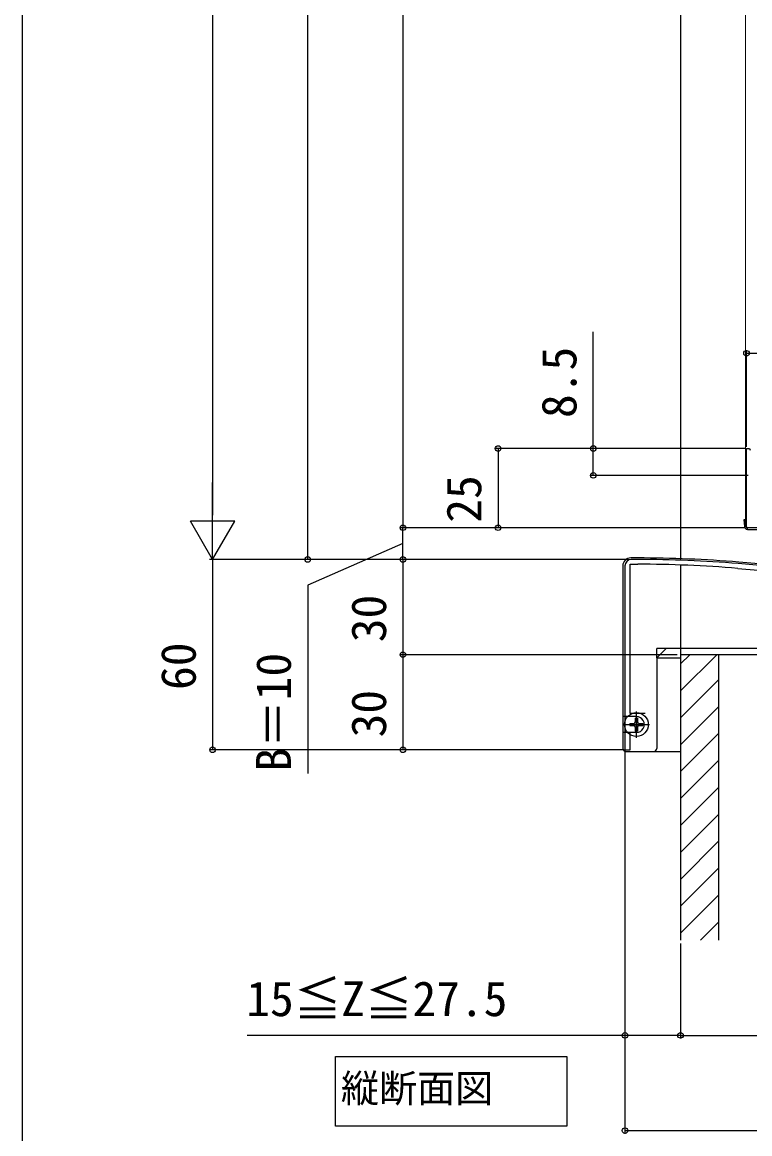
# Model space of a CAD drawing. Units: millimetres, scale not verified. Extents: x -875 to 875, y -1300 to 1294.
# Drawn here: x -875 to -645.7, y -81 to 269.3 of the extents above; entities that cross this region are included whole.
import ezdxf
from ezdxf.enums import TextEntityAlignment as Align

# ---------------------------------------------------------------- set-up
doc = ezdxf.new("R2010")
doc.units = ezdxf.units.MM
doc.header["$LTSCALE"] = 8
for name, color, linetype in [('0-1_USER1', 3, 'Continuous'), ('0-2_YKK_11', 7, 'Continuous'), ('0-5_YKK_13', 4, 'Continuous'), ('0-7_YKK_D', 6, 'Continuous'), ('0-8_YKK_ZWAK', 7, 'Continuous'), ('0-9_YSS_K', 3, 'Continuous')]:
    doc.layers.add(name, color=color, linetype=linetype)
doc.layers.add('0-4_YKK_12', color=2, linetype='Continuous', lineweight=18)
doc.styles.add('ＭＳ ゴシック', font='')
doc.styles.get('ＭＳ ゴシック').set_extended_font_data('MS Gothic')

msp = doc.modelspace()

# ---------------------------------------------------------------- linework, layer by layer
at = {"layer": '0-1_USER1'}
msp.add_lwpolyline([(-776.296, -70.695), (-776.296, -56.695), (-703.31, -56.695), (-703.31, -78.577), (-776.296, -78.577)], close=True, dxfattribs=at)
at = {"layer": '0-2_YKK_11'}
for p, q in [((-681, 99.999), (-683, 99.999)), ((-486.834, 85.152), (-649.354, 98.696)), ((-681.4, 50.499), (-681.4, 45.499)), ((-683.9, 47.999), (-678.9, 47.999))]:
    msp.add_line(p, q, dxfattribs=at)
for points in [[(-627.5, 109.999), (-646.7, 109.999), (-646.7, 134.999), (-645.8, 134.999), (-645.5, 134.499)], [(-678.6, 51.499), (-683.4, 51.499), (-683.4, 98.499), (-681, 98.499)], [(-685, 97.999), (-685, 39.999), (-683.4, 39.999), (-683.4, 45.599)], [(-649.478, 97.201), (-585.457, 91.866), (-585.264, 91.97), (-584.716, 91.924), (-584.543, 91.79), (-486.6, 83.628), (-486.6, 51.499), (-491.016, 51.499), (-491.499, 51.129)]]:
    msp.add_lwpolyline(points, dxfattribs=at)
for centre, radius, start, end in [((-683, 97.999), 2, 90.00001, 179.99999), ((-681, -284.702), 384.701, 85.28146, 89.99999), ((-681, -284.699), 383.199, 85.28153, 90.00001)]:
    msp.add_arc(centre, radius, start, end, dxfattribs=at)
at = {"layer": '0-4_YKK_12'}
for p, q in [((-647, 907.499), (-647, 112.499)), ((-647, 112.499), (-646.7, 112.499))]:
    msp.add_line(p, q, dxfattribs=at)
at = {"layer": '0-5_YKK_13'}
for p, q in [((-647.5, 112.499), (-647.374, 110.438)), ((-646.999, 112.499), (-647.5, 112.499)), ((-646.7, 112.499), (-646.999, 112.499)), ((-646.376, 109.499), (-646.376, 109.999)), ((-642.916, 109.999), (-646.376, 109.999)), ((-680.96, 100.479), (-683.2, 100.479)), ((-680.96, 100.479), (-683.2, 100.479)), ((-617.298, 96.519), (-649.094, 99.158)), ((-617.298, 96.519), (-649.094, 99.158)), ((-685.7, 97.979), (-685.7, 40.479)), ((-685.7, 97.979), (-685.7, 50.479)), ((-635, 71.979), (-675.001, 71.979)), ((-675.001, 68.979), (-675.001, 71.979)), ((-675, 68.979), (-672, 71.979)), ((-635, 71.979), (-672, 71.979)), ((-675, 68.979), (-675, 40.479)), ((-675, 68.979), (-667.5, 68.979)), ((-681.4, 50.479), (-685.7, 50.479)), ((-681.75, 50.029), (-681.05, 50.029)), ((-681.75, 50.029), (-681.75, 48.829)), ((-681.4, 43.829), (-681.4, 52.129)), ((-681.05, 50.029), (-681.05, 48.829)), ((-685.55, 47.979), (-677.25, 47.979)), ((-683.45, 48.329), (-683.45, 47.629)), ((-683.45, 48.329), (-682.25, 48.329)), ((-683.45, 47.629), (-682.25, 47.629)), ((-681.75, 47.129), (-681.75, 45.929)), ((-681.75, 45.929), (-681.05, 45.929)), ((-681.05, 47.129), (-681.05, 45.929)), ((-680.55, 48.329), (-679.35, 48.329)), ((-680.55, 47.629), (-679.35, 47.629)), ((-679.35, 48.329), (-679.35, 47.629)), ((-685.7, 45.479), (-685.7, 40.479)), ((-681.4, 45.479), (-685.7, 45.479)), ((-684.7, 39.479), (-676, 39.479)), ((-684.7, 39.479), (-667.5, 39.479))]:
    msp.add_line(p, q, dxfattribs=at)
for points in [[(-647.374, 110.438), (-646.875, 110.469), (-646.999, 112.499)], [(-646.376, 109.499), (-642.921, 109.499), (-642.916, 109.999)]]:
    msp.add_lwpolyline(points, dxfattribs=at)
msp.add_circle((-681.4, 47.979), 3.75, dxfattribs=at)
msp.add_circle((-681.4, 47.979), 3.75, dxfattribs=at)
for centre, radius, start, end in [((-646.376, 110.499), 1, 183.5, 270), ((-646.376, 110.499), 0.5, 183.5, 270), ((-683.2, 97.979), 2.5, 90, 180), ((-683.2, 97.979), 2.5, 90, 180), ((-680.96, -284.721), 385.2, 85.25473, 90), ((-680.96, -284.721), 385.2, 85.25473, 90), ((-681.4, 47.979), 2.5, 269.98978, 90.01022), ((-682.25, 48.829), 0.5, 270, 0), ((-682.25, 47.129), 0.5, 0, 90), ((-680.55, 48.829), 0.5, 180, 270), ((-680.55, 47.129), 0.5, 90, 180), ((-684.7, 40.479), 1, 180, 270), ((-684.7, 40.479), 1, 180, 270), ((-676, 40.479), 1, 270, 0)]:
    msp.add_arc(centre, radius, start, end, dxfattribs=at)
at = {"layer": '0-7_YKK_D'}
for p, q in [((-815, 935.999), (-815, 113.999)), ((-755, 909.999), (-755, 109.999)), ((-785, 99.999), (-785, 849.999)), ((-646.7, 135.499), (-646.7, 165.999)), ((-647.2, 134.999), (-726, 134.999)), ((-725, 134.999), (-725, 109.999)), ((-647.2, 134.999), (-696, 134.999)), ((-646.2, 126.499), (-696, 126.499)), ((-815, 99.999), (-815, 124.248)), ((-815, 99.999), (-822, 112.124)), ((-808, 112.124), (-822, 112.124)), ((-815, 99.999), (-808, 112.124)), ((-647.2, 109.999), (-756, 109.999)), ((-647.2, 109.999), (-756, 109.999)), ((-755, 99.999), (-755, 109.999)), ((-647.2, 109.999), (-726, 109.999)), ((-684, 99.999), (-816, 99.999)), ((-684, 99.999), (-816, 99.999)), ((-815, 99.999), (-815, 39.999)), ((-684, 99.999), (-786, 99.999)), ((-684, 99.999), (-756, 99.999)), ((-684, 99.999), (-756, 99.999)), ((-755, 99.999), (-755, 69.999)), ((-668.5, 69.999), (-756, 69.999)), ((-668.5, 69.999), (-756, 69.999)), ((-755, 69.999), (-755, 39.999)), ((-685, 59.499), (-685, -51.001)), ((-685, 59.499), (-685, -81.001)), ((-685.5, 39.999), (-816, 39.999)), ((-685.5, 39.999), (-756, 39.999)), ((-667.5, -21.001), (-667.5, -51.001)), ((-667.5, -22.001), (-667.5, -51.001)), ((-667.5, -50.001), (-502.5, -50.001)), ((-685, -80.001), (-485, -80.001))]:
    msp.add_line(p, q, dxfattribs=at)
for points in [[(-695, 126.499), (-695, 134.999), (-695, 171.727)], [(-646.7, 164.999), (-615.3, 164.999), (-572.431, 164.999)], [(-755, 104.999), (-785, 91.893), (-785, 32.58)], [(-667.5, -50.001), (-685, -50.001), (-804.062, -50.001)]]:
    msp.add_lwpolyline(points, dxfattribs=at)
for centre in [(-646.7, 164.999), (-725, 134.999), (-695, 134.999), (-695, 126.499), (-755, 109.999), (-755, 109.999), (-725, 109.999), (-785, 99.999), (-755, 99.999), (-755, 99.999), (-755, 69.999), (-755, 69.999), (-815, 39.999), (-755, 39.999), (-685, -50.001), (-667.5, -50.001), (-667.5, -50.001), (-685, -80.001)]:
    msp.add_circle(centre, 0.875, dxfattribs=at)
at = {"layer": '0-8_YKK_ZWAK'}
msp.add_line((-875, 1250), (-875, -1300), dxfattribs=at)
at = {"layer": '0-9_YSS_K'}
for p, q in [((-667.5, 98.262), (-667.5, 69.999)), ((-656.082, 69.999), (-667.5, 58.581)), ((-664.567, 69.999), (-667.5, 67.067)), ((-655.5, 69.999), (-655.5, -20.001)), ((-655.5, 62.096), (-667.5, 50.096)), ((-655.5, 53.611), (-667.5, 41.611)), ((-655.5, 45.126), (-667.5, 33.126)), ((-655.5, 36.64), (-667.5, 24.64)), ((-655.5, 28.155), (-667.5, 16.155)), ((-655.5, 19.67), (-667.5, 7.67)), ((-655.5, 11.184), (-667.5, -0.816)), ((-655.5, 2.699), (-667.5, -9.301)), ((-655.5, -5.786), (-667.5, -17.786)), ((-655.5, -14.271), (-661.229, -20.001))]:
    msp.add_line(p, q, dxfattribs=at)
for points in [[(-667.5, 819.999), (-667.5, 789.499), (-667.5, 99.762)], [(-655.5, 69.999), (-667.5, 69.999), (-667.5, -20.001)], [(-637.5, 69.999), (-655.5, 69.999), (-655.5, -20.001)]]:
    msp.add_lwpolyline(points, dxfattribs=at)

# ---------------------------------------------------------------- texts
at = {"layer": '0-1_USER1', "style": 'ＭＳ ゴシック'}
msp.add_text('縦断面図', height=8.798, dxfattribs=at).set_placement((-774.538, -73.721), align=Align.BOTTOM_LEFT)
at = {"layer": '0-7_YKK_D', "style": 'ＭＳ ゴシック'}
for s, p in [('8.5', (-697, 144.585)), ('25', (-727, 111.59)), ('30', (-757, 73.92)), ('60', (-817, 58.877)), ('B＝10', (-787, 33.131)), ('30', (-757, 43.92))]:
    msp.add_text(s, height=11, rotation=90, dxfattribs=at).set_placement(p, align=Align.BOTTOM_LEFT)
msp.add_text('15≦Z≦27.5', height=11, dxfattribs=at).set_placement((-804.364, -47.234), align=Align.BOTTOM_LEFT)

doc.saveas('drawing.dxf')
